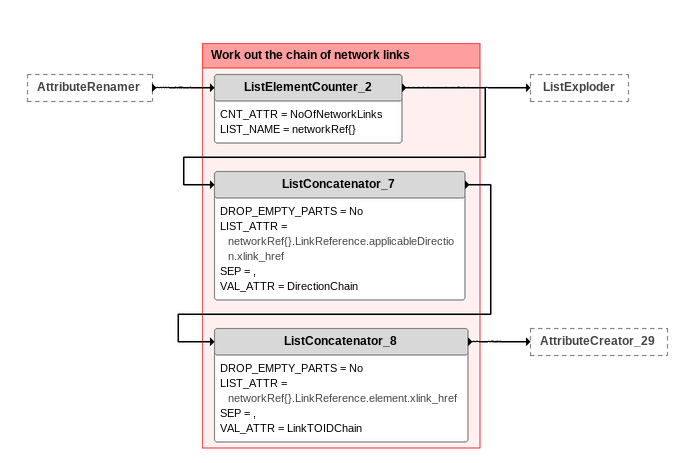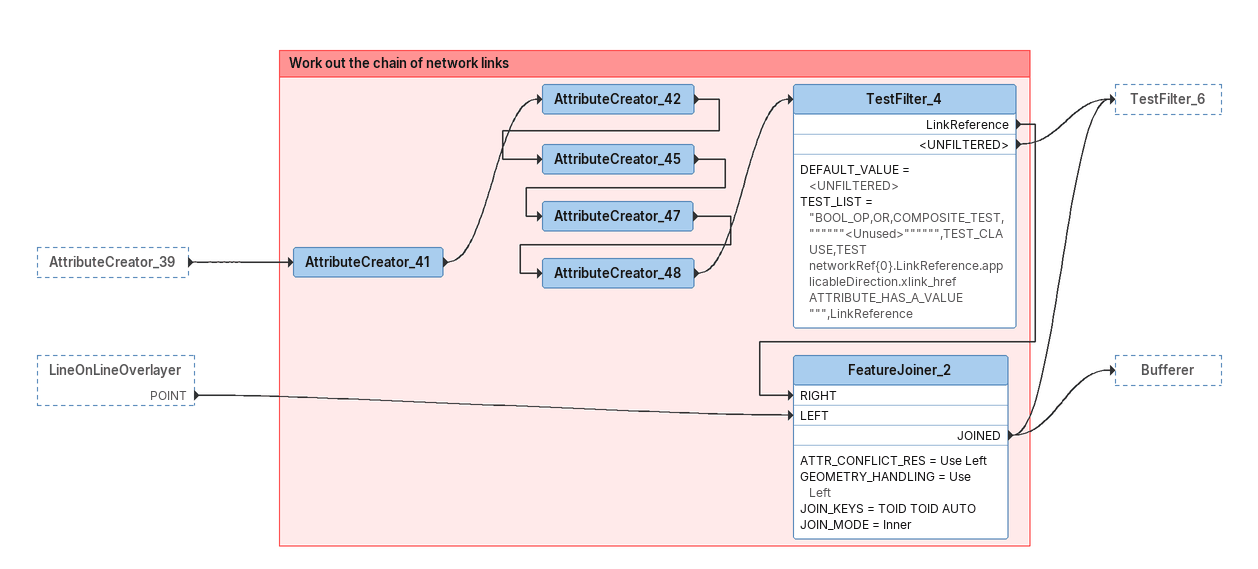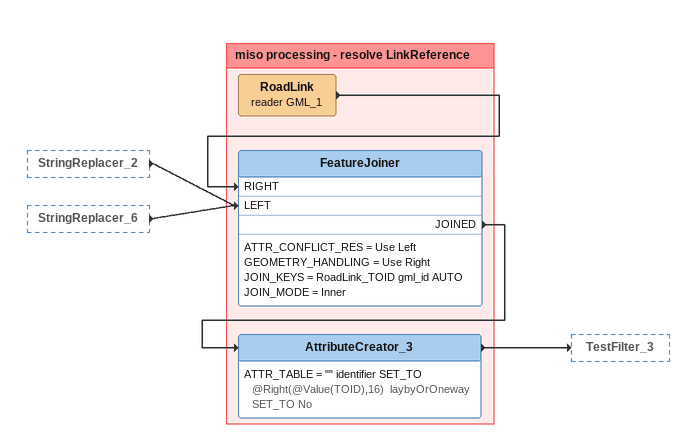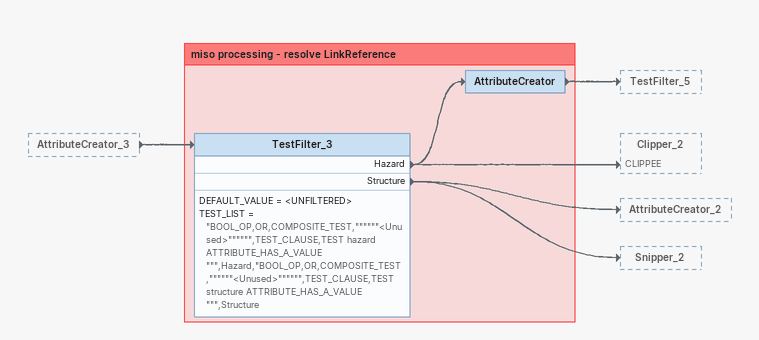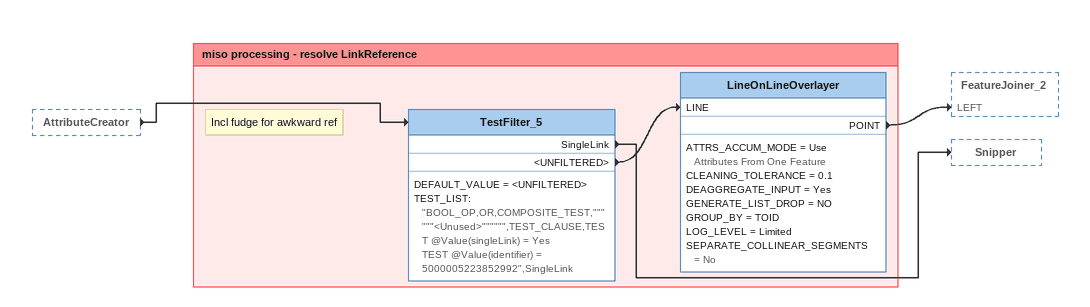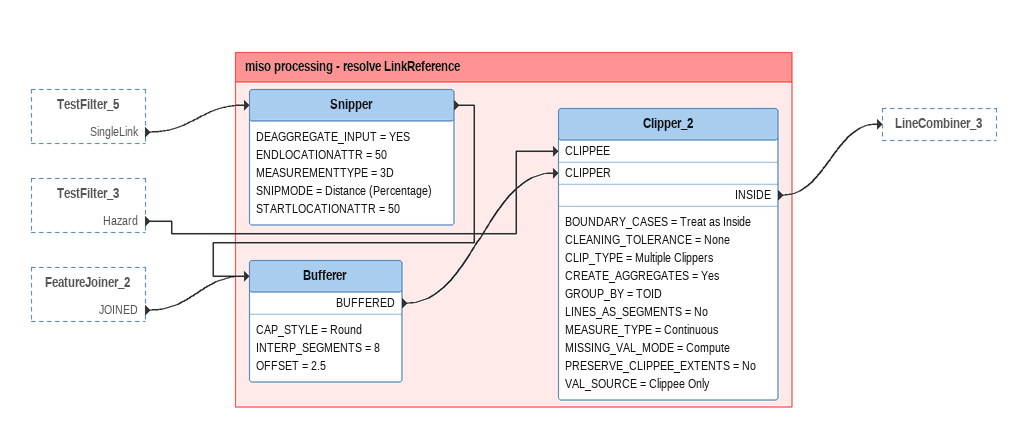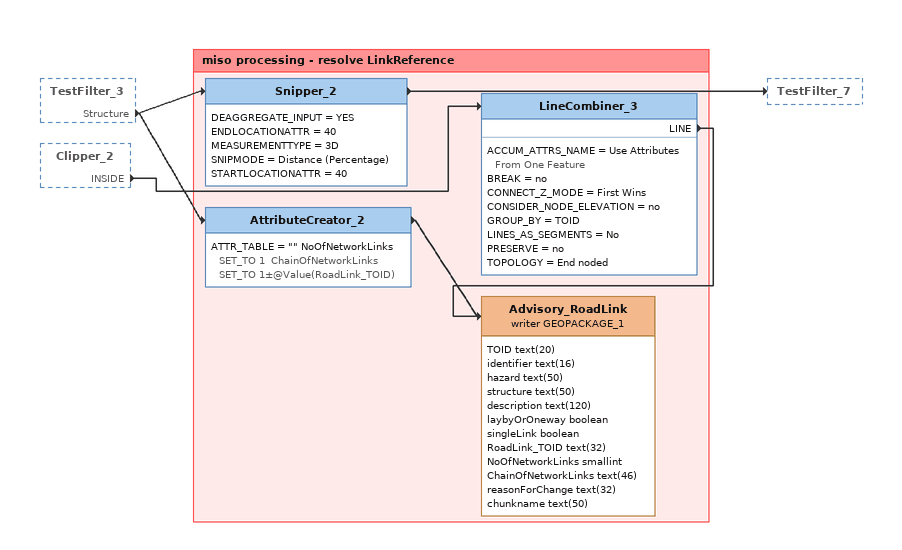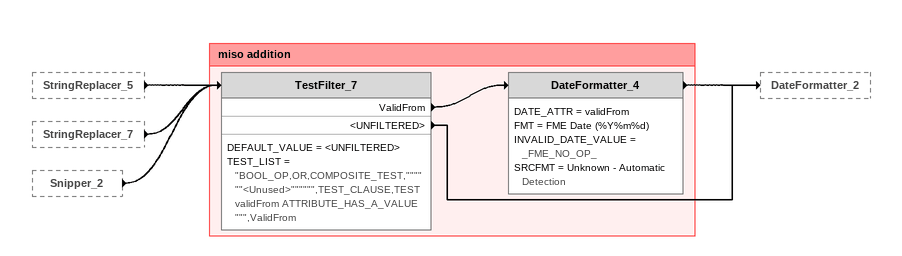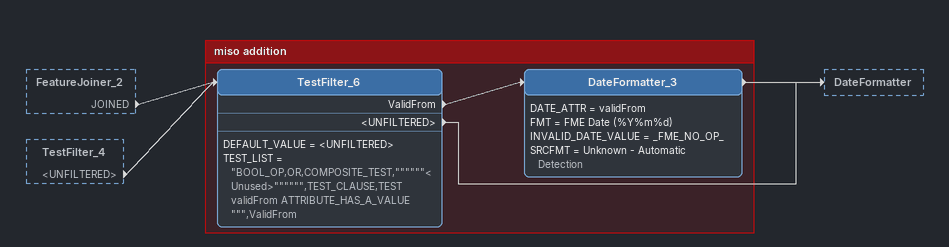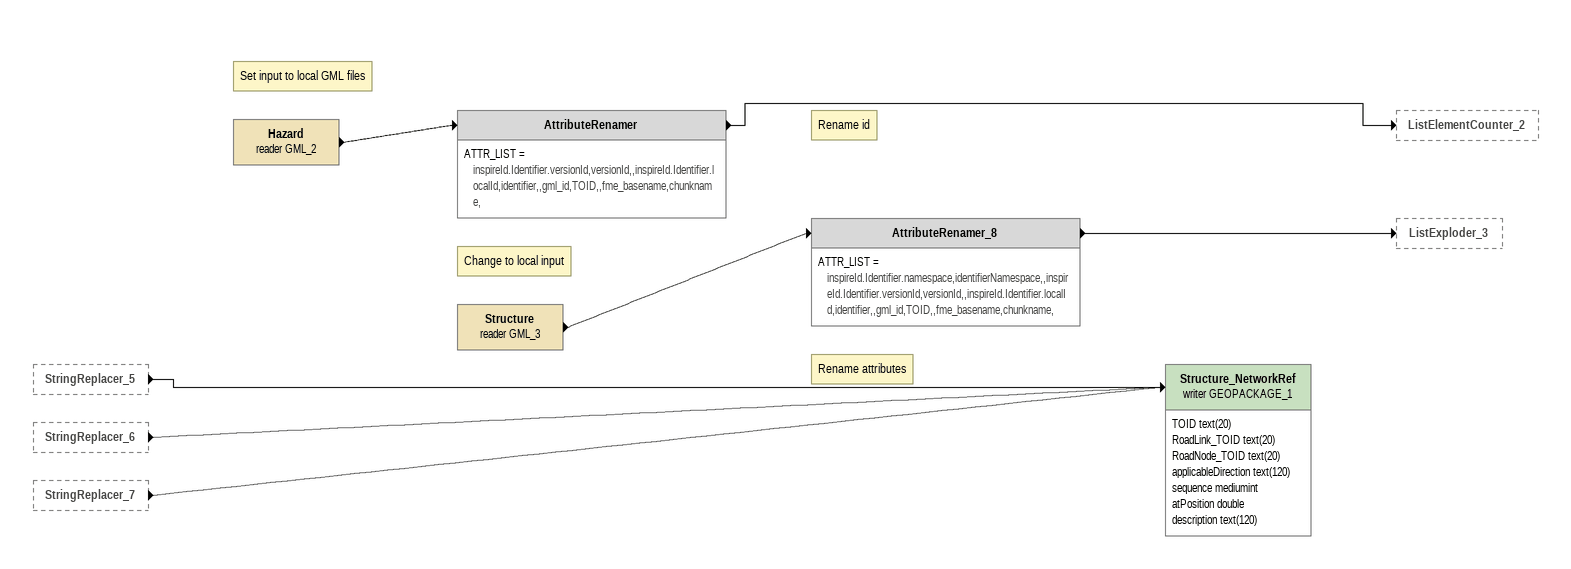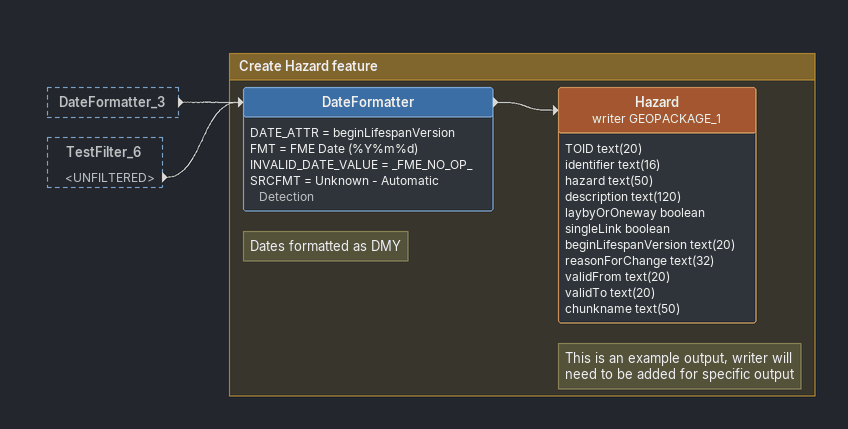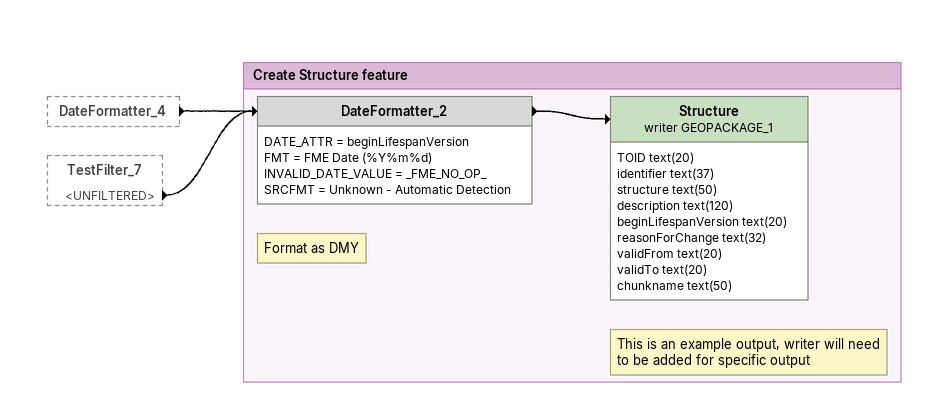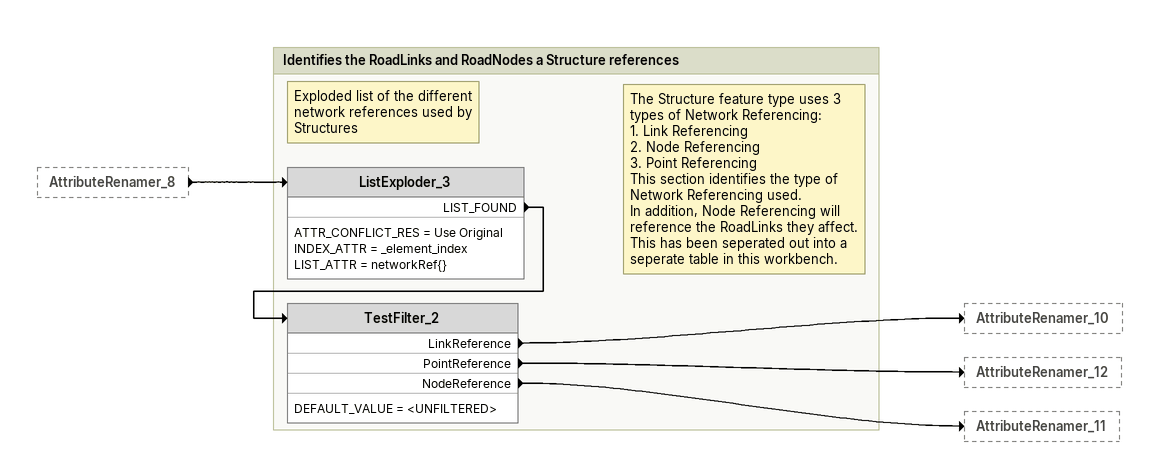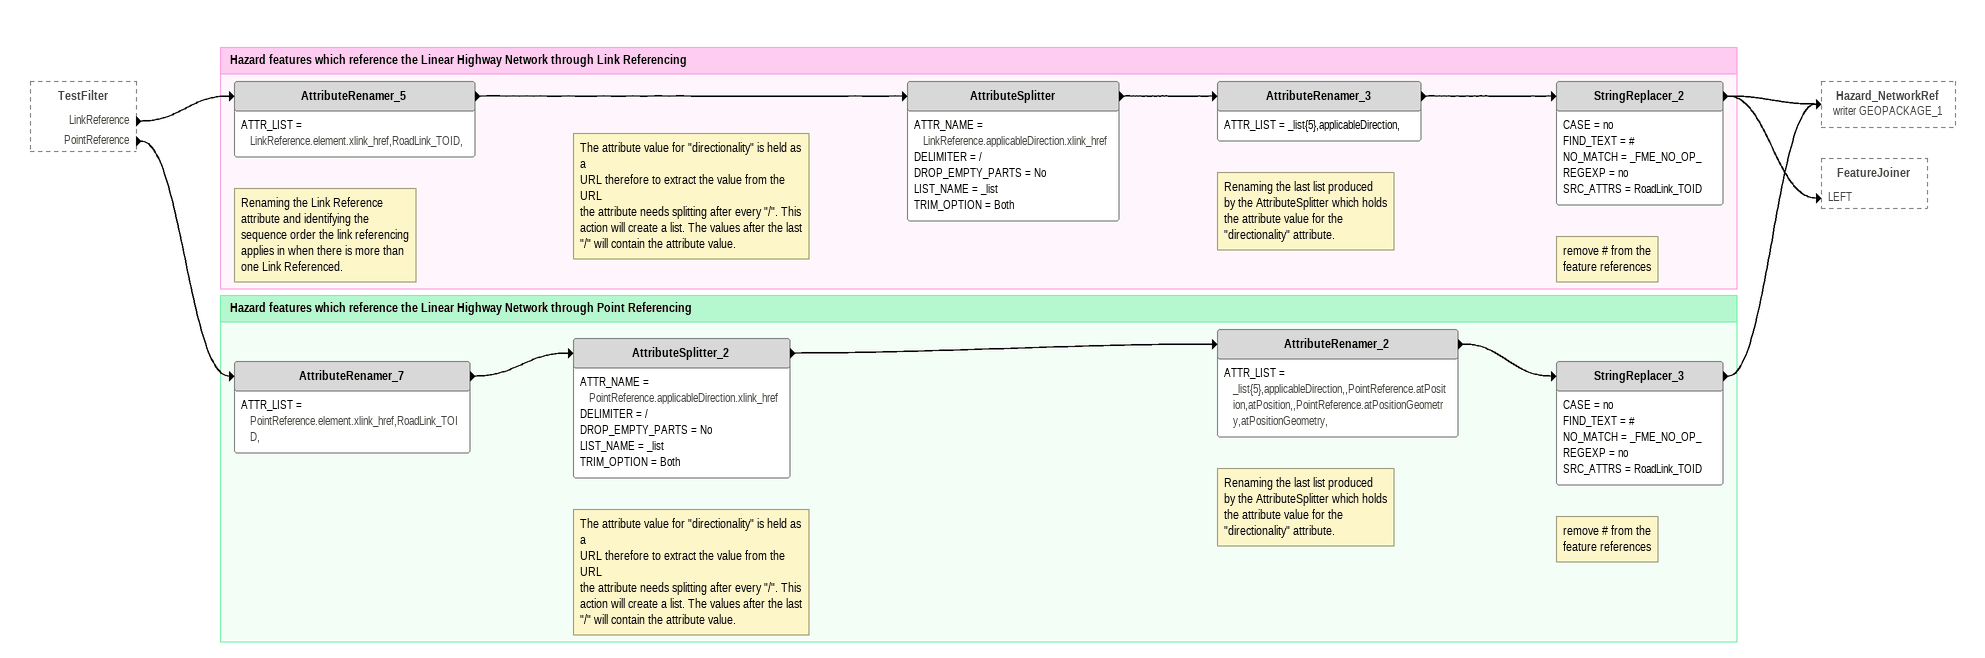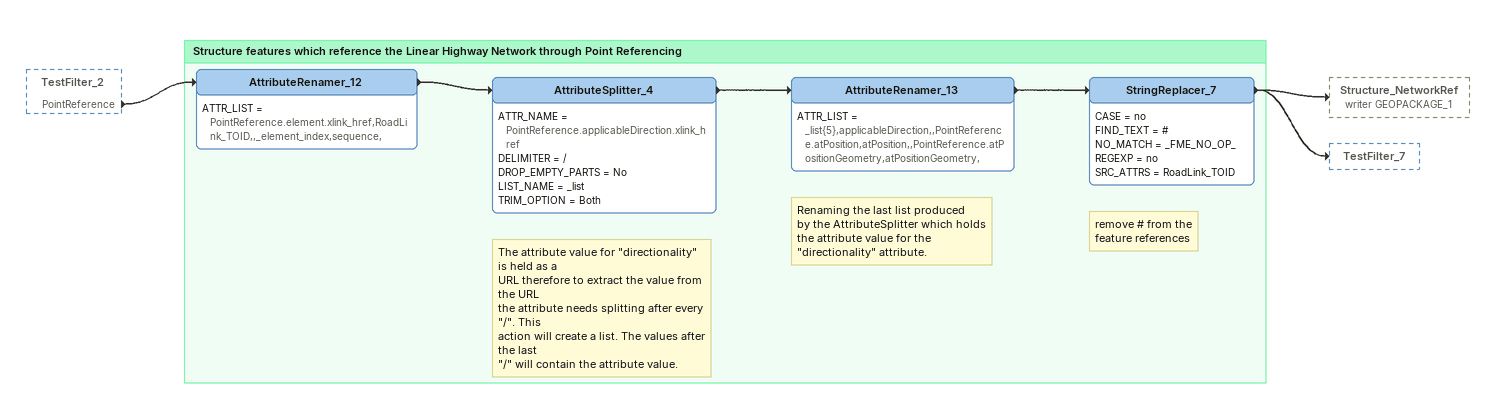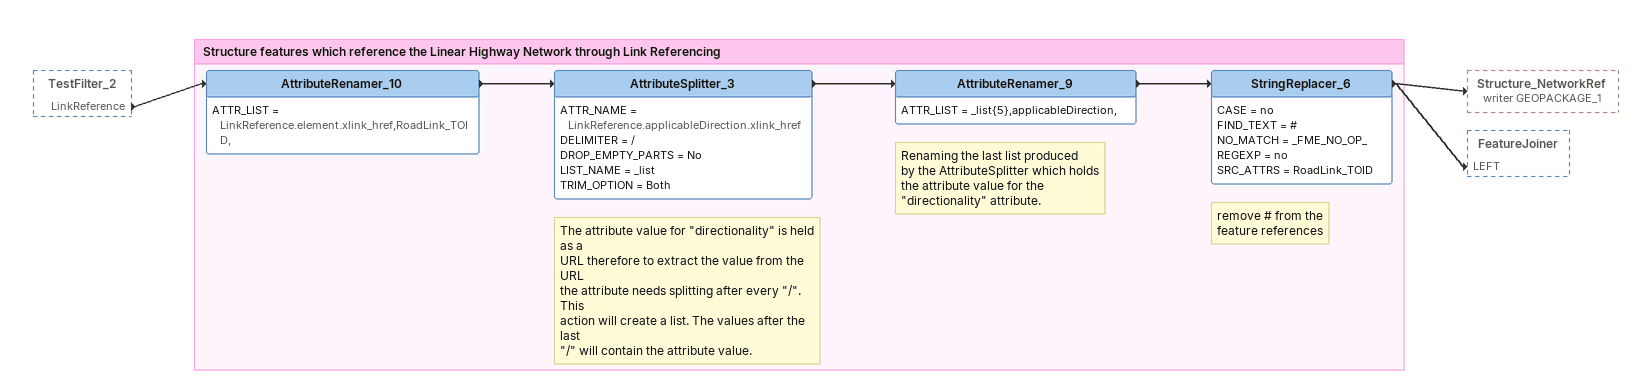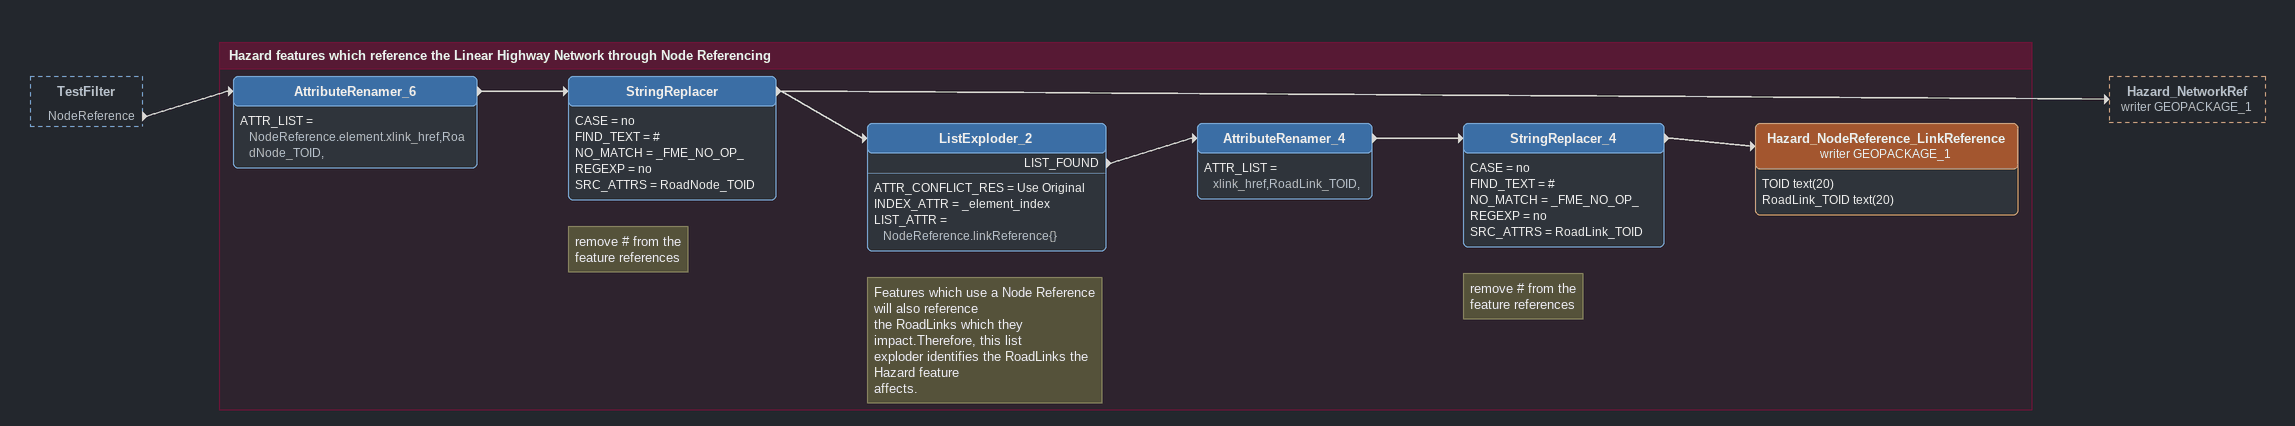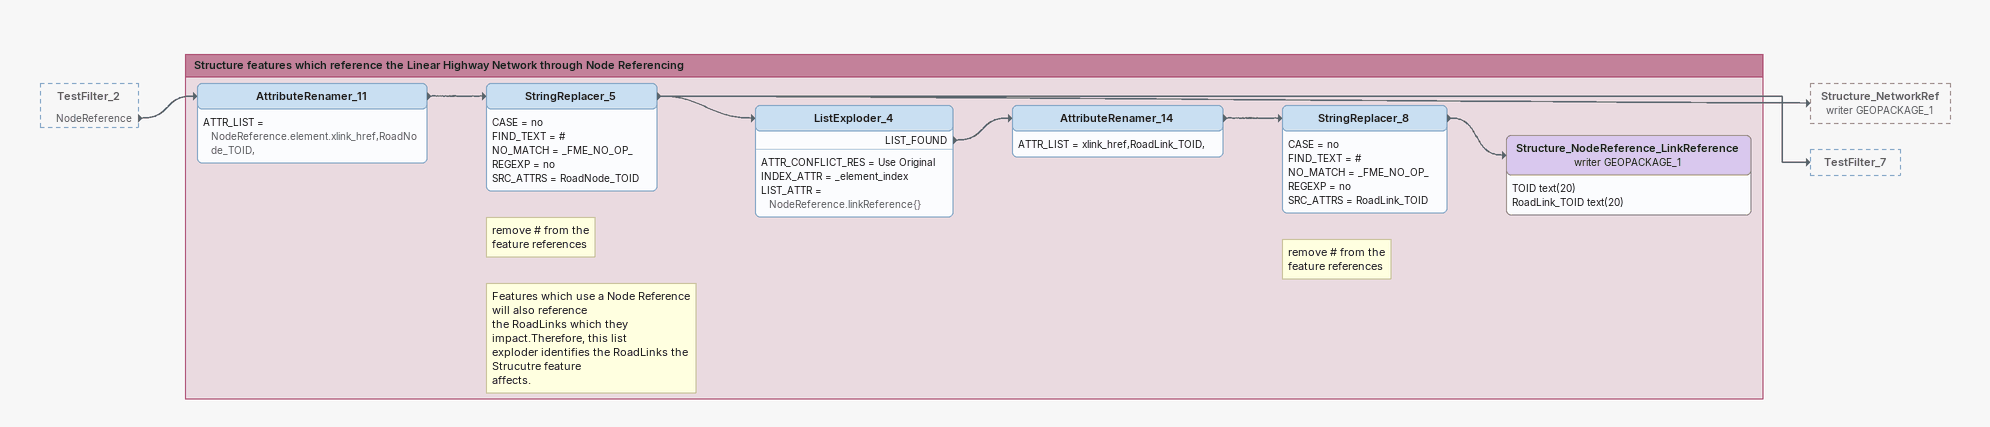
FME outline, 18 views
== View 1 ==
AttributeRenamer [outside]
    -> ListElementCounter_2

Bookmark: Work out the chain of network links
ListElementCounter_2
    CNT_ATTR = NoOfNetworkLinks
    LIST_NAME = networkRef{}
    -> ListConcatenator_7
    -> ListExploder
ListConcatenator_7
    DROP_EMPTY_PARTS = No
    LIST_ATTR = networkRef{}.LinkReference.applicableDirection.xlink_href
    SEP = ,
    VAL_ATTR = DirectionChain
    -> ListConcatenator_8
ListConcatenator_8
    DROP_EMPTY_PARTS = No
    LIST_ATTR = networkRef{}.LinkReference.element.xlink_href
    SEP = ,
    VAL_ATTR = LinkTOIDChain
    -> AttributeCreator_29

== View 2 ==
AttributeCreator_39 [outside]
    -> AttributeCreator_41
LineOnLineOverlayer [outside]
    POINT -> FeatureJoiner_2 [LEFT]

Bookmark: Work out the chain of network links
AttributeCreator_41
    -> AttributeCreator_42
AttributeCreator_42
    -> AttributeCreator_45
AttributeCreator_45
    -> AttributeCreator_47
AttributeCreator_47
    -> AttributeCreator_48
AttributeCreator_48
    -> TestFilter_4
TestFilter_4
    DEFAULT_VALUE = <UNFILTERED>
    TEST_LIST = "BOOL_OP,OR,COMPOSITE_TEST,""""""<Unused>"""""",TEST_CLAUSE,TEST networkRef{0}.LinkReference.applicableDirection.xlink_href ATTRIBUTE_HAS_A_VALUE """,LinkReference
    LinkReference -> FeatureJoiner_2 [RIGHT]
    <UNFILTERED> -> TestFilter_6
FeatureJoiner_2
    ATTR_CONFLICT_RES = Use Left
    GEOMETRY_HANDLING = Use Left
    JOIN_KEYS = TOID TOID AUTO
    JOIN_MODE = Inner
    JOINED -> Bufferer
    JOINED -> TestFilter_6

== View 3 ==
StringReplacer_2 [outside]
    -> FeatureJoiner [LEFT]
StringReplacer_6 [outside]
    -> FeatureJoiner [LEFT]

Bookmark: miso processing - resolve LinkReference
RoadLink (reader GML_1)
    -> FeatureJoiner [RIGHT]
FeatureJoiner
    ATTR_CONFLICT_RES = Use Left
    GEOMETRY_HANDLING = Use Right
    JOIN_KEYS = RoadLink_TOID gml_id AUTO
    JOIN_MODE = Inner
    JOINED -> AttributeCreator_3
AttributeCreator_3
    ATTR_TABLE = "" identifier SET_TO @Right(@Value(TOID),16)  laybyOrOneway SET_TO No
    -> TestFilter_3

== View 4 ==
AttributeCreator_3 [outside]
    -> TestFilter_3

Bookmark: miso processing - resolve LinkReference
TestFilter_3
    DEFAULT_VALUE = <UNFILTERED>
    TEST_LIST = "BOOL_OP,OR,COMPOSITE_TEST,""""""<Unused>"""""",TEST_CLAUSE,TEST hazard ATTRIBUTE_HAS_A_VALUE """,Hazard,"BOOL_OP,OR,COMPOSITE_TEST,""""""<Unused>"""""",TEST_CLAUSE,TEST structure ATTRIBUTE_HAS_A_VALUE """,Structure
    Hazard -> Clipper_2 [CLIPPEE]
    Hazard -> AttributeCreator
    Structure -> AttributeCreator_2
    Structure -> Snipper_2
AttributeCreator
    -> TestFilter_5

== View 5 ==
AttributeCreator [outside]
    -> TestFilter_5

Bookmark: miso processing - resolve LinkReference
Note: Incl fudge for awkward ref
TestFilter_5
    DEFAULT_VALUE = <UNFILTERED>
    TEST_LIST:
      "BOOL_OP,OR,COMPOSITE_TEST,""""""<Unused>"""""",TEST_CLAUSE,TEST @Value(singleLink) = Yes
      TEST @Value(identifier) = 5000005223852992",SingleLink
    SingleLink -> Snipper
    <UNFILTERED> -> LineOnLineOverlayer [LINE]
LineOnLineOverlayer
    ATTRS_ACCUM_MODE = Use Attributes From One Feature
    CLEANING_TOLERANCE = 0.1
    DEAGGREGATE_INPUT = Yes
    GENERATE_LIST_DROP = NO
    GROUP_BY = TOID
    LOG_LEVEL = Limited
    SEPARATE_COLLINEAR_SEGMENTS = No
    POINT -> FeatureJoiner_2 [LEFT]

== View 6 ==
TestFilter_5 [outside]
    SingleLink -> Snipper
TestFilter_3 [outside]
    Hazard -> Clipper_2 [CLIPPEE]
FeatureJoiner_2 [outside]
    JOINED -> Bufferer

Bookmark: miso processing - resolve LinkReference
Snipper
    DEAGGREGATE_INPUT = YES
    ENDLOCATIONATTR = 50
    MEASUREMENTTYPE = 3D
    SNIPMODE = Distance (Percentage)
    STARTLOCATIONATTR = 50
    -> Bufferer
Bufferer
    CAP_STYLE = Round
    INTERP_SEGMENTS = 8
    OFFSET = 2.5
    BUFFERED -> Clipper_2 [CLIPPER]
Clipper_2
    BOUNDARY_CASES = Treat as Inside
    CLEANING_TOLERANCE = None
    CLIP_TYPE = Multiple Clippers
    CREATE_AGGREGATES = Yes
    GROUP_BY = TOID
    LINES_AS_SEGMENTS = No
    MEASURE_TYPE = Continuous
    MISSING_VAL_MODE = Compute
    PRESERVE_CLIPPEE_EXTENTS = No
    VAL_SOURCE = Clippee Only
    INSIDE -> LineCombiner_3

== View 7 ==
TestFilter_3 [outside]
    Structure -> AttributeCreator_2
    Structure -> Snipper_2
Clipper_2 [outside]
    INSIDE -> LineCombiner_3

Bookmark: miso processing - resolve LinkReference
LineCombiner_3
    ACCUM_ATTRS_NAME = Use Attributes From One Feature
    BREAK = no
    CONNECT_Z_MODE = First Wins
    CONSIDER_NODE_ELEVATION = no
    GROUP_BY = TOID
    LINES_AS_SEGMENTS = No
    PRESERVE = no
    TOPOLOGY = End noded
    LINE -> Advisory_RoadLink (writer GEOPACKAGE_1)
Snipper_2
    DEAGGREGATE_INPUT = YES
    ENDLOCATIONATTR = 40
    MEASUREMENTTYPE = 3D
    SNIPMODE = Distance (Percentage)
    STARTLOCATIONATTR = 40
    -> TestFilter_7
AttributeCreator_2
    ATTR_TABLE = "" NoOfNetworkLinks SET_TO 1  ChainOfNetworkLinks SET_TO 1±@Value(RoadLink_TOID)
    -> Advisory_RoadLink (writer GEOPACKAGE_1)
Advisory_RoadLink (writer GEOPACKAGE_1)
    attributes: TOID text(20), identifier text(16), hazard text(50), structure text(50), description text(120), laybyOrOneway boolean, singleLink boolean, RoadLink_TOID text(32), NoOfNetworkLinks smallint, ChainOfNetworkLinks text(46), reasonForChange text(32), chunkname text(50)

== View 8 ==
StringReplacer_5 [outside]
    -> TestFilter_7
StringReplacer_7 [outside]
    -> TestFilter_7
Snipper_2 [outside]
    -> TestFilter_7

Bookmark: miso addition
TestFilter_7
    DEFAULT_VALUE = <UNFILTERED>
    TEST_LIST = "BOOL_OP,OR,COMPOSITE_TEST,""""""<Unused>"""""",TEST_CLAUSE,TEST validFrom ATTRIBUTE_HAS_A_VALUE """,ValidFrom
    ValidFrom -> DateFormatter_4
    <UNFILTERED> -> DateFormatter_2
DateFormatter_4
    DATE_ATTR = validFrom
    FMT = FME Date (%Y%m%d)
    INVALID_DATE_VALUE = _FME_NO_OP_
    SRCFMT = Unknown - Automatic Detection
    -> DateFormatter_2

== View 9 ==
FeatureJoiner_2 [outside]
    JOINED -> TestFilter_6
TestFilter_4 [outside]
    <UNFILTERED> -> TestFilter_6

Bookmark: miso addition
TestFilter_6
    DEFAULT_VALUE = <UNFILTERED>
    TEST_LIST = "BOOL_OP,OR,COMPOSITE_TEST,""""""<Unused>"""""",TEST_CLAUSE,TEST validFrom ATTRIBUTE_HAS_A_VALUE """,ValidFrom
    ValidFrom -> DateFormatter_3
    <UNFILTERED> -> DateFormatter
DateFormatter_3
    DATE_ATTR = validFrom
    FMT = FME Date (%Y%m%d)
    INVALID_DATE_VALUE = _FME_NO_OP_
    SRCFMT = Unknown - Automatic Detection
    -> DateFormatter

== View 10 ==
StringReplacer_5 [outside]
    -> Structure_NetworkRef (writer GEOPACKAGE_1)
StringReplacer_6 [outside]
    -> Structure_NetworkRef (writer GEOPACKAGE_1)
StringReplacer_7 [outside]
    -> Structure_NetworkRef (writer GEOPACKAGE_1)
Note: Set input to local GML files
Hazard (reader GML_2)
    -> AttributeRenamer
Note: Rename id
AttributeRenamer
    ATTR_LIST = inspireId.Identifier.versionId,versionId,,inspireId.Identifier.localId,identifier,,gml_id,TOID,,fme_basename,chunkname,
    -> ListElementCounter_2
Note: Change to local input
Structure (reader GML_3)
    -> AttributeRenamer_8
Note: Rename attributes
AttributeRenamer_8
    ATTR_LIST = inspireId.Identifier.namespace,identifierNamespace,,inspireId.Identifier.versionId,versionId,,inspireId.Identifier.localId,identifier,,gml_id,TOID,,fme_basename,chunkname,
    -> ListExploder_3
Structure_NetworkRef (writer GEOPACKAGE_1)
    attributes: TOID text(20), RoadLink_TOID text(20), RoadNode_TOID text(20), applicableDirection text(120), sequence mediumint, atPosition double, description text(120)

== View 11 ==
DateFormatter_3 [outside]
    -> DateFormatter
TestFilter_6 [outside]
    <UNFILTERED> -> DateFormatter

Bookmark: Create Hazard feature
Note: Dates formatted as DMY
DateFormatter
    DATE_ATTR = beginLifespanVersion
    FMT = FME Date (%Y%m%d)
    INVALID_DATE_VALUE = _FME_NO_OP_
    SRCFMT = Unknown - Automatic Detection
    -> Hazard (writer GEOPACKAGE_1)
Note: This is an example output, writer will need to be added for specific output
Hazard (writer GEOPACKAGE_1)
    attributes: TOID text(20), identifier text(16), hazard text(50), description text(120), laybyOrOneway boolean, singleLink boolean, beginLifespanVersion text(20), reasonForChange text(32), validFrom text(20), validTo text(20), chunkname text(50)

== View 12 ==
DateFormatter_4 [outside]
    -> DateFormatter_2
TestFilter_7 [outside]
    <UNFILTERED> -> DateFormatter_2

Bookmark: Create Structure feature
Note: Format as DMY
DateFormatter_2
    DATE_ATTR = beginLifespanVersion
    FMT = FME Date (%Y%m%d)
    INVALID_DATE_VALUE = _FME_NO_OP_
    SRCFMT = Unknown - Automatic Detection
    -> Structure (writer GEOPACKAGE_1)
Note: This is an example output, writer will need to be added for specific output
Structure (writer GEOPACKAGE_1)
    attributes: TOID text(20), identifier text(37), structure text(50), description text(120), beginLifespanVersion text(20), reasonForChange text(32), validFrom text(20), validTo text(20), chunkname text(50)

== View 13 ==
AttributeRenamer_8 [outside]
    -> ListExploder_3

Bookmark: Identifies the RoadLinks and RoadNodes a Structure references
Note: Exploded list of the different / network references used by Structures
Note: The Structure feature type uses 3 types of Network Referencing: / 1. Link Referencing / 2. Node Referencing / 3. Point Referencing / This section identifies the type of Network Referencing used. / In addition, Node Referencing will reference the RoadLinks they affect. This has been seperated out into a seperate table in this workbench.
ListExploder_3
    ATTR_CONFLICT_RES = Use Original
    INDEX_ATTR = _element_index
    LIST_ATTR = networkRef{}
    LIST_FOUND -> TestFilter_2
TestFilter_2
    DEFAULT_VALUE = <UNFILTERED>
    LinkReference -> AttributeRenamer_10
    PointReference -> AttributeRenamer_12
    NodeReference -> AttributeRenamer_11

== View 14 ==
TestFilter [outside]
    LinkReference -> AttributeRenamer_5
    PointReference -> AttributeRenamer_7

Bookmark: Hazard features which reference the Linear Highway Network through Link Referencing
Note: Renaming the Link Reference / attribute and identifying the / sequence order the link referencing / applies in when there is more than / one Link Referenced.
AttributeRenamer_5
    ATTR_LIST = LinkReference.element.xlink_href,RoadLink_TOID,
    -> AttributeSplitter
Note: The attribute value for "directionality" is held as a / URL therefore to extract the value from the URL / the attribute needs splitting after every "/". This / action will create a list. The values after the last / "/" will contain the attribute value.
AttributeSplitter
    ATTR_NAME = LinkReference.applicableDirection.xlink_href
    DELIMITER = /
    DROP_EMPTY_PARTS = No
    LIST_NAME = _list
    TRIM_OPTION = Both
    -> AttributeRenamer_3
Note: Renaming the last list produced / by the AttributeSplitter which holds / the attribute value for the / "directionality" attribute.
AttributeRenamer_3
    ATTR_LIST = _list{5},applicableDirection,
    -> StringReplacer_2
Note: remove # from the / feature references
StringReplacer_2
    CASE = no
    FIND_TEXT = #
    NO_MATCH = _FME_NO_OP_
    REGEXP = no
    SRC_ATTRS = RoadLink_TOID
    -> Hazard_NetworkRef (writer GEOPACKAGE_1)
    -> FeatureJoiner [LEFT]

Bookmark: Hazard features which reference the Linear Highway Network through Point Referencing
AttributeRenamer_7
    ATTR_LIST = PointReference.element.xlink_href,RoadLink_TOID,
    -> AttributeSplitter_2
Note: The attribute value for "directionality" is held as a / URL therefore to extract the value from the URL / the attribute needs splitting after every "/". This / action will create a list. The values after the last / "/" will contain the attribute value.
AttributeSplitter_2
    ATTR_NAME = PointReference.applicableDirection.xlink_href
    DELIMITER = /
    DROP_EMPTY_PARTS = No
    LIST_NAME = _list
    TRIM_OPTION = Both
    -> AttributeRenamer_2
Note: Renaming the last list produced / by the AttributeSplitter which holds / the attribute value for the / "directionality" attribute.
AttributeRenamer_2
    ATTR_LIST = _list{5},applicableDirection,,PointReference.atPosition,atPosition,,PointReference.atPositionGeometry,atPositionGeometry,
    -> StringReplacer_3
Note: remove # from the / feature references
StringReplacer_3
    CASE = no
    FIND_TEXT = #
    NO_MATCH = _FME_NO_OP_
    REGEXP = no
    SRC_ATTRS = RoadLink_TOID
    -> Hazard_NetworkRef (writer GEOPACKAGE_1)

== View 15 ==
TestFilter_2 [outside]
    PointReference -> AttributeRenamer_12

Bookmark: Structure features which reference the Linear Highway Network through Point Referencing
AttributeRenamer_12
    ATTR_LIST = PointReference.element.xlink_href,RoadLink_TOID,,_element_index,sequence,
    -> AttributeSplitter_4
Note: The attribute value for "directionality" is held as a / URL therefore to extract the value from the URL / the attribute needs splitting after every "/". This / action will create a list. The values after the last / "/" will contain the attribute value.
AttributeSplitter_4
    ATTR_NAME = PointReference.applicableDirection.xlink_href
    DELIMITER = /
    DROP_EMPTY_PARTS = No
    LIST_NAME = _list
    TRIM_OPTION = Both
    -> AttributeRenamer_13
Note: Renaming the last list produced / by the AttributeSplitter which holds / the attribute value for the / "directionality" attribute.
AttributeRenamer_13
    ATTR_LIST = _list{5},applicableDirection,,PointReference.atPosition,atPosition,,PointReference.atPositionGeometry,atPositionGeometry,
    -> StringReplacer_7
Note: remove # from the / feature references
StringReplacer_7
    CASE = no
    FIND_TEXT = #
    NO_MATCH = _FME_NO_OP_
    REGEXP = no
    SRC_ATTRS = RoadLink_TOID
    -> Structure_NetworkRef (writer GEOPACKAGE_1)
    -> TestFilter_7

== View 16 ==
TestFilter_2 [outside]
    LinkReference -> AttributeRenamer_10

Bookmark: Structure features which reference the Linear Highway Network through Link Referencing
AttributeRenamer_10
    ATTR_LIST = LinkReference.element.xlink_href,RoadLink_TOID,
    -> AttributeSplitter_3
Note: The attribute value for "directionality" is held as a / URL therefore to extract the value from the URL / the attribute needs splitting after every "/". This / action will create a list. The values after the last / "/" will contain the attribute value.
AttributeSplitter_3
    ATTR_NAME = LinkReference.applicableDirection.xlink_href
    DELIMITER = /
    DROP_EMPTY_PARTS = No
    LIST_NAME = _list
    TRIM_OPTION = Both
    -> AttributeRenamer_9
Note: Renaming the last list produced / by the AttributeSplitter which holds / the attribute value for the / "directionality" attribute.
AttributeRenamer_9
    ATTR_LIST = _list{5},applicableDirection,
    -> StringReplacer_6
Note: remove # from the / feature references
StringReplacer_6
    CASE = no
    FIND_TEXT = #
    NO_MATCH = _FME_NO_OP_
    REGEXP = no
    SRC_ATTRS = RoadLink_TOID
    -> Structure_NetworkRef (writer GEOPACKAGE_1)
    -> FeatureJoiner [LEFT]

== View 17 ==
TestFilter [outside]
    NodeReference -> AttributeRenamer_6

Bookmark: Hazard features which reference the Linear Highway Network through Node Referencing
AttributeRenamer_6
    ATTR_LIST = NodeReference.element.xlink_href,RoadNode_TOID,
    -> StringReplacer
Note: remove # from the / feature references
StringReplacer
    CASE = no
    FIND_TEXT = #
    NO_MATCH = _FME_NO_OP_
    REGEXP = no
    SRC_ATTRS = RoadNode_TOID
    -> ListExploder_2
    -> Hazard_NetworkRef (writer GEOPACKAGE_1)
Note: Features which use a Node Reference will also reference / the RoadLinks which they impact.Therefore, this list / exploder identifies the RoadLinks the Hazard feature / affects.
ListExploder_2
    ATTR_CONFLICT_RES = Use Original
    INDEX_ATTR = _element_index
    LIST_ATTR = NodeReference.linkReference{}
    LIST_FOUND -> AttributeRenamer_4
AttributeRenamer_4
    ATTR_LIST = xlink_href,RoadLink_TOID,
    -> StringReplacer_4
Note: remove # from the / feature references
StringReplacer_4
    CASE = no
    FIND_TEXT = #
    NO_MATCH = _FME_NO_OP_
    REGEXP = no
    SRC_ATTRS = RoadLink_TOID
    -> Hazard_NodeReference_LinkReference (writer GEOPACKAGE_1)
Hazard_NodeReference_LinkReference (writer GEOPACKAGE_1)
    attributes: TOID text(20), RoadLink_TOID text(20)

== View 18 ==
TestFilter_2 [outside]
    NodeReference -> AttributeRenamer_11

Bookmark: Structure features which reference the Linear Highway Network through Node Referencing
AttributeRenamer_11
    ATTR_LIST = NodeReference.element.xlink_href,RoadNode_TOID,
    -> StringReplacer_5
Note: remove # from the / feature references
StringReplacer_5
    CASE = no
    FIND_TEXT = #
    NO_MATCH = _FME_NO_OP_
    REGEXP = no
    SRC_ATTRS = RoadNode_TOID
    -> ListExploder_4
    -> Structure_NetworkRef (writer GEOPACKAGE_1)
    -> TestFilter_7
Note: Features which use a Node Reference will also reference / the RoadLinks which they impact.Therefore, this list / exploder identifies the RoadLinks the Strucutre feature / affects.
ListExploder_4
    ATTR_CONFLICT_RES = Use Original
    INDEX_ATTR = _element_index
    LIST_ATTR = NodeReference.linkReference{}
    LIST_FOUND -> AttributeRenamer_14
AttributeRenamer_14
    ATTR_LIST = xlink_href,RoadLink_TOID,
    -> StringReplacer_8
Note: remove # from the / feature references
StringReplacer_8
    CASE = no
    FIND_TEXT = #
    NO_MATCH = _FME_NO_OP_
    REGEXP = no
    SRC_ATTRS = RoadLink_TOID
    -> Structure_NodeReference_LinkReference (writer GEOPACKAGE_1)
Structure_NodeReference_LinkReference (writer GEOPACKAGE_1)
    attributes: TOID text(20), RoadLink_TOID text(20)
